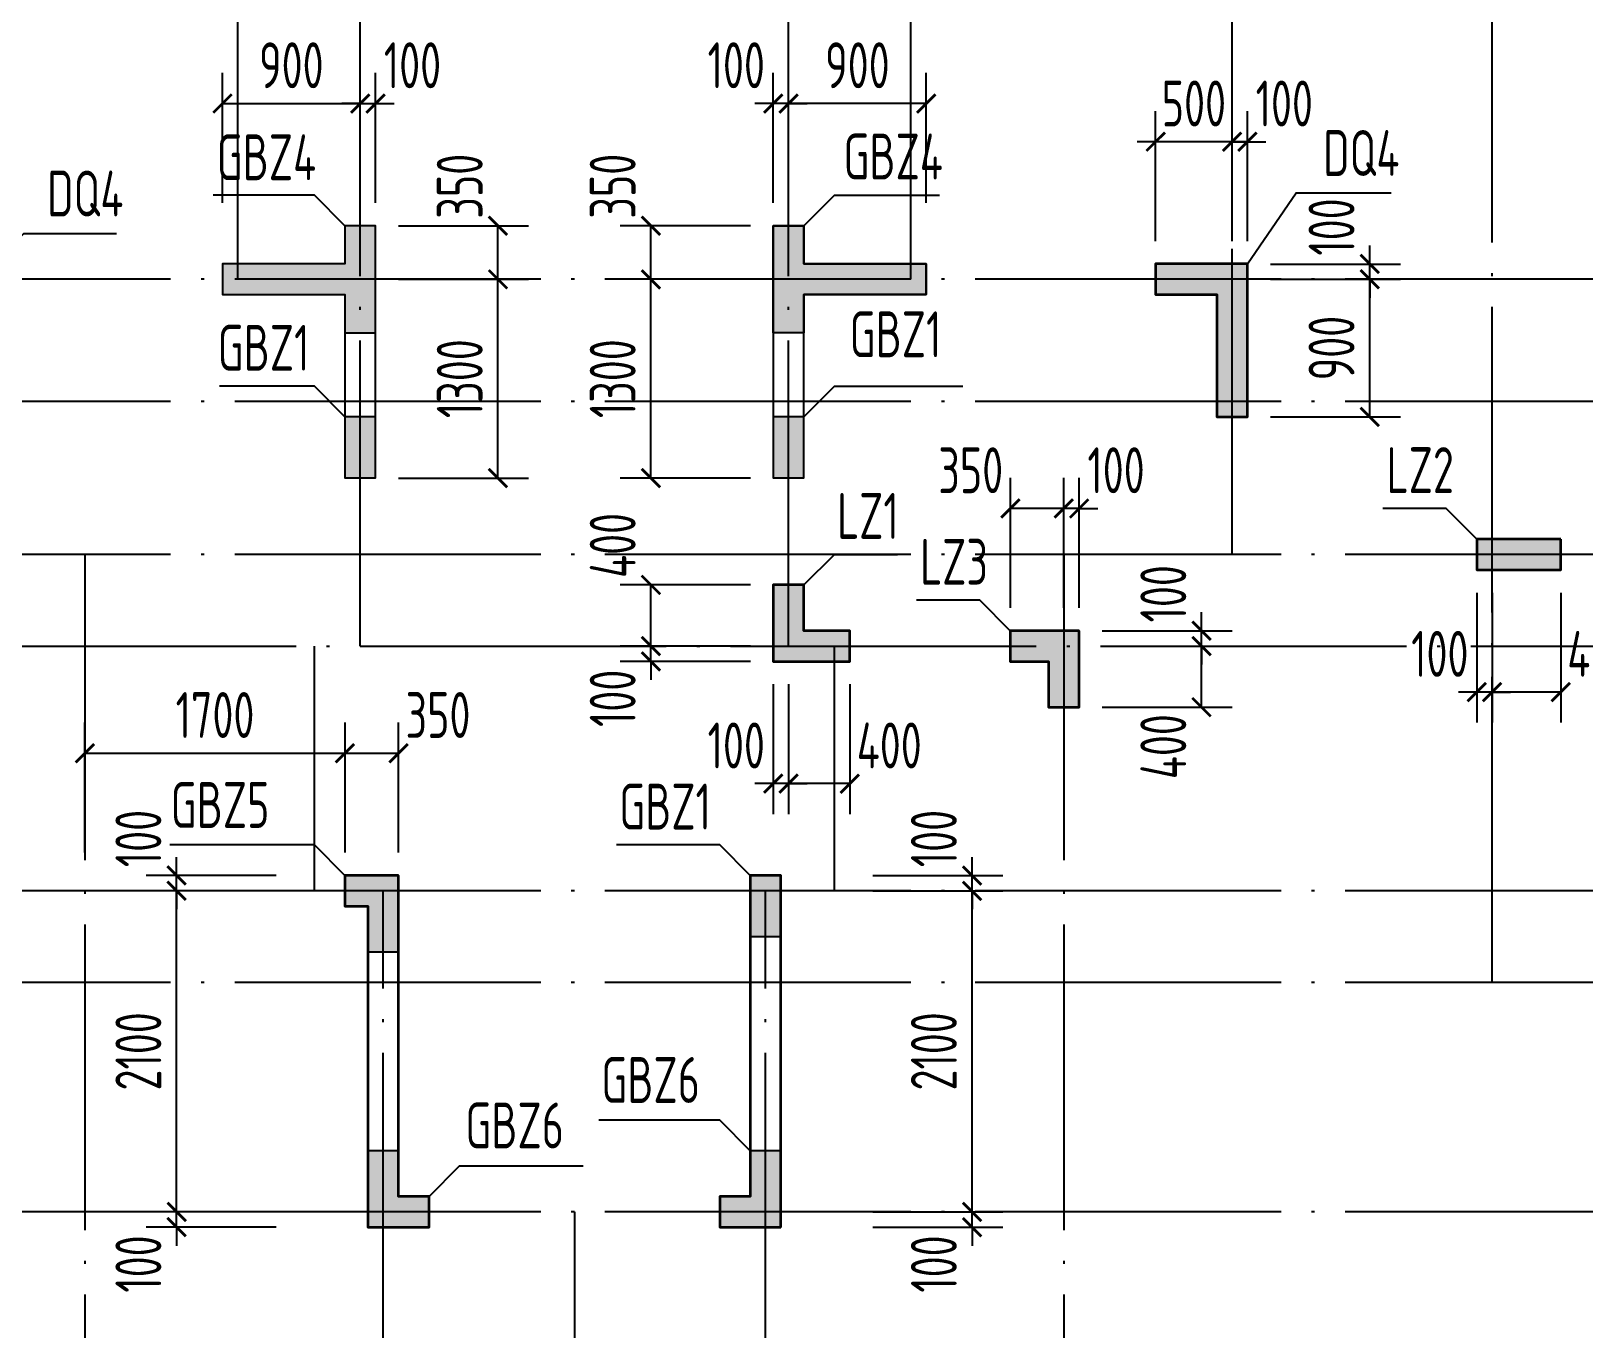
# Model space of a CAD drawing. Extents: x -1307975 to -76406, y -96289 to 379359.
# Drawn here: x -962910 to -952757, y 80502 to 88992 of the extents above; entities that cross this region are included whole.
import ezdxf
from ezdxf.enums import TextEntityAlignment as Align

# ---------------------------------------------------------------- set-up
doc = ezdxf.new("R2010")
doc.units = 0
doc.header["$LTSCALE"] = 1000
doc.linetypes.add('DOTE', pattern=[2.42, 2, -0.2, 0.02, -0.2])
doc.layers.get('0').update_dxf_attribs({"linetype": 'CONTINUOUS'})
doc.layers.get('DEFPOINTS').update_dxf_attribs({"linetype": 'CONTINUOUS'})
for name, color, linetype in [('A-DOTE', 10, 'DOTE'), ('S-Q墙实线', 6, 'CONTINUOUS'), ('S-Q墙标注', 3, 'CONTINUOUS'), ('S-X详图填充', 252, 'CONTINUOUS'), ('S-X详图实线', 4, 'CONTINUOUS'), ('S-Z柱实线', 6, 'CONTINUOUS'), ('S-Z柱编号', 6, 'CONTINUOUS')]:
    doc.layers.add(name, color=color, linetype=linetype)
doc.styles.add('TSSD_REIN', font='tssdeng.shx', dxfattribs={"width": 0.7, "height": 300, "bigfont": 'tssdchn.shx'})
doc.styles.add('结构文字', font='zstxt.shx', dxfattribs={"width": 0.7, "bigfont": 'zshz.shx'})
doc.dimstyles.new('STRUCK', dxfattribs={"dimtxt": 400, "dimasz": 121, "dimexe": 200, "dimexo": 150, "dimgap": 115, "dimtad": 1, "dimdec": 0, "dimdsep": 46, "dimtxsty": '结构文字', "dimblk": 'ARCHTICK', "dimcen": 400, "dimclrd": 3, "dimclre": 3, "dimclrt": 7, "dimadec": 0, "dimazin": 0, "dimtfac": 1, "dimtdec": 0, "dimtix": 1, "dimtmove": 2, "dimatfit": 3, "dimldrblk": '_DIMX', "dimfxl": 1, "dimtolj": 1, "dimtzin": 0, "dimarcsym": 0})

# ---------------------------------------------------------------- blocks, each defined once
blk = doc.blocks.new('20210726.16395156')
at = {"layer": 'A-DOTE'}
for p, q in [((14900, 15500), (14900, 18249.9)), ((15700, 13100.3), (15700, 18249.9)), ((18500, 13100.3), (18500, 18249.9)), ((19300, 15500), (19300, 18249.9)), ((21400, 13700), (21400, 18249.9)), ((23100, 10900), (23100, 18249.9)), ((55600, 15500), (3600, 15500)), ((55600, 14700), (3600, 14700)), ((55600, 13700), (3600, 13700)), ((13900.2, 13700), (13900, 3600)), ((20299.8, 13700), (20300, 3600)), ((3600, 13100.3), (55600, 13100.3)), ((15400, 11500), (15400, 13100)), ((18800, 11500), (18800, 13100)), ((55600, 11500), (3600, 11500)), ((15850, 3600), (15850, 11500)), ((18350, 3600.1), (18350, 11500)), ((55600, 10900), (3600, 10900)), ((55600, 9400), (3600, 9400)), ((17100, 9400), (17100, 3600))]:
    blk.add_line(p, q, dxfattribs=at)
blk = doc.blocks.new('_ArchTick')
at = {"color": 0, "linetype": 'ByBlock', "const_width": 0.15}
blk.add_lwpolyline([(-0.5, -0.5), (0.5, 0.5)], dxfattribs=at)
blk = doc.blocks.new('*D1558')
at = {"layer": 'DEFPOINTS', "color": 0, "transparency": 16777216}
for p in [(-961958, 81268), (-961158, 81268), (-961158, 81168)]:
    blk.add_point(p, dxfattribs=at)
at = {"layer": 'S-Q墙标注', "color": 3, "lineweight": -2, "transparency": 16777216}
for p, q in [((-961958, 81268), (-961958, 81389)), ((-961308, 81268), (-962158, 81268)), ((-961958, 81168), (-961958, 81268)), ((-961308, 81168), (-962158, 81168)), ((-961958, 81168), (-961958, 81047))]:
    blk.add_line(p, q, dxfattribs=at)
at = {"layer": 'S-Q墙标注', "color": 3, "lineweight": -2, "transparency": 16777216, "xscale": 121, "yscale": 121, "zscale": 121}
for p, rotation in [((-961958, 81268), 270), ((-961958, 81168), 90)]:
    blk.add_blockref('_ArchTick', p, dxfattribs=dict(at, rotation=rotation))
at = {"layer": 'S-Q墙标注', "color": 7, "transparency": 16777216, "insert": (-962208, 80927), "char_height": 300, "attachment_point": 5, "rotation": 90, "style": 'TSSD_REIN'}
blk.add_mtext('\\A1;100', dxfattribs=at)
blk = doc.blocks.new('_DIMX')
blk.add_line((-150, 0), (150, 0))
at = {"const_width": 50}
blk.add_lwpolyline([(-70, -70), (70, 70)], dxfattribs=at)
blk = doc.blocks.new('*D1559')
at = {"layer": 'DEFPOINTS', "color": 0, "transparency": 16777216}
for p in [(-961958, 83368), (-961158, 83368), (-961158, 81268)]:
    blk.add_point(p, dxfattribs=at)
at = {"layer": 'S-Q墙标注', "color": 3, "lineweight": -2, "transparency": 16777216}
for p, q in [((-961308, 83368), (-962158, 83368)), ((-961958, 81268), (-961958, 83368)), ((-961308, 81268), (-962158, 81268))]:
    blk.add_line(p, q, dxfattribs=at)
at = {"layer": 'S-Q墙标注', "color": 3, "lineweight": -2, "transparency": 16777216, "xscale": 121, "yscale": 121, "zscale": 121}
for p, rotation in [((-961958, 83368), 90), ((-961958, 81268), 270)]:
    blk.add_blockref('_ArchTick', p, dxfattribs=dict(at, rotation=rotation))
at = {"layer": 'S-Q墙标注', "color": 7, "transparency": 16777216, "insert": (-962208, 82318), "char_height": 300, "attachment_point": 5, "rotation": 90, "style": 'TSSD_REIN'}
blk.add_mtext('\\A1;2100', dxfattribs=at)
blk = doc.blocks.new('*D1560')
at = {"layer": 'DEFPOINTS', "color": 0, "transparency": 16777216}
for p in [(-961958, 83468), (-961158, 83468), (-961158, 83368)]:
    blk.add_point(p, dxfattribs=at)
at = {"layer": 'S-Q墙标注', "color": 3, "lineweight": -2, "transparency": 16777216}
for p, q in [((-961958, 83468), (-961958, 83589)), ((-961308, 83468), (-962158, 83468)), ((-961958, 83368), (-961958, 83468)), ((-961308, 83368), (-962158, 83368)), ((-961958, 83368), (-961958, 83247))]:
    blk.add_line(p, q, dxfattribs=at)
at = {"layer": 'S-Q墙标注', "color": 3, "lineweight": -2, "transparency": 16777216, "xscale": 121, "yscale": 121, "zscale": 121}
for p, rotation in [((-961958, 83468), 270), ((-961958, 83368), 90)]:
    blk.add_blockref('_ArchTick', p, dxfattribs=dict(at, rotation=rotation))
at = {"layer": 'S-Q墙标注', "color": 7, "transparency": 16777216, "insert": (-962208, 83710), "char_height": 300, "attachment_point": 5, "rotation": 90, "style": 'TSSD_REIN'}
blk.add_mtext('\\A1;100', dxfattribs=at)
blk = doc.blocks.new('*D1571')
at = {"layer": 'DEFPOINTS', "color": 0, "transparency": 16777216}
for p in [(-953357, 85468), (-952908, 85468), (-953357, 84668)]:
    blk.add_point(p, dxfattribs=at)
at = {"layer": 'S-Q墙标注', "color": 3, "lineweight": -2, "transparency": 16777216}
for p, q in [((-953357, 85318), (-953357, 84468)), ((-952908, 85318), (-952908, 84468)), ((-952908, 84668), (-953357, 84668))]:
    blk.add_line(p, q, dxfattribs=at)
at = {"layer": 'S-Q墙标注', "color": 3, "lineweight": -2, "transparency": 16777216, "xscale": 121, "yscale": 121, "zscale": 121, "rotation": 180}
blk.add_blockref('_ArchTick', (-953357, 84668), dxfattribs=at)
at = {"layer": 'S-Q墙标注', "color": 3, "lineweight": -2, "transparency": 16777216, "xscale": 121, "yscale": 121, "zscale": 121}
blk.add_blockref('_ArchTick', (-952908, 84668), dxfattribs=at)
at = {"layer": 'S-Q墙标注', "color": 7, "transparency": 16777216, "insert": (-952649, 84918), "char_height": 300, "attachment_point": 5, "style": 'TSSD_REIN'}
blk.add_mtext('\\A1;450', dxfattribs=at)
blk = doc.blocks.new('*D1572')
at = {"layer": 'DEFPOINTS', "color": 0, "transparency": 16777216}
for p in [(-953457, 85468), (-953357, 85468), (-953457, 84668)]:
    blk.add_point(p, dxfattribs=at)
at = {"layer": 'S-Q墙标注', "color": 3, "lineweight": -2, "transparency": 16777216}
for p, q in [((-953457, 85318), (-953457, 84468)), ((-953357, 85318), (-953357, 84468)), ((-953457, 84668), (-953578, 84668)), ((-953357, 84668), (-953457, 84668)), ((-953357, 84668), (-953236, 84668))]:
    blk.add_line(p, q, dxfattribs=at)
at = {"layer": 'S-Q墙标注', "color": 3, "lineweight": -2, "transparency": 16777216, "xscale": 121, "yscale": 121, "zscale": 121}
blk.add_blockref('_ArchTick', (-953457, 84668), dxfattribs=at)
at = {"layer": 'S-Q墙标注', "color": 3, "lineweight": -2, "transparency": 16777216, "xscale": 121, "yscale": 121, "zscale": 121, "rotation": 180}
blk.add_blockref('_ArchTick', (-953357, 84668), dxfattribs=at)
at = {"layer": 'S-Q墙标注', "color": 7, "transparency": 16777216, "insert": (-953699, 84918), "char_height": 300, "attachment_point": 5, "style": 'TSSD_REIN'}
blk.add_mtext('\\A1;100', dxfattribs=at)
blk = doc.blocks.new('*D1573')
at = {"layer": 'DEFPOINTS', "color": 0, "transparency": 16777216}
for p in [(-958857, 84969), (-958057, 84969), (-958057, 84869)]:
    blk.add_point(p, dxfattribs=at)
at = {"layer": 'S-Q墙标注', "color": 3, "lineweight": -2, "transparency": 16777216}
for p, q in [((-958857, 84969), (-958857, 85090)), ((-958207, 84969), (-959057, 84969)), ((-958857, 84869), (-958857, 84969)), ((-958207, 84869), (-959057, 84869)), ((-958857, 84869), (-958857, 84748))]:
    blk.add_line(p, q, dxfattribs=at)
at = {"layer": 'S-Q墙标注', "color": 3, "lineweight": -2, "transparency": 16777216, "xscale": 121, "yscale": 121, "zscale": 121}
for p, rotation in [((-958857, 84969), 270), ((-958857, 84869), 90)]:
    blk.add_blockref('_ArchTick', p, dxfattribs=dict(at, rotation=rotation))
at = {"layer": 'S-Q墙标注', "color": 7, "transparency": 16777216, "insert": (-959107, 84627), "char_height": 300, "attachment_point": 5, "rotation": 90, "style": 'TSSD_REIN'}
blk.add_mtext('\\A1;100', dxfattribs=at)
blk = doc.blocks.new('*D1574')
at = {"layer": 'DEFPOINTS', "color": 0, "transparency": 16777216}
for p in [(-958857, 85369), (-958057, 85369), (-958057, 84969)]:
    blk.add_point(p, dxfattribs=at)
at = {"layer": 'S-Q墙标注', "color": 3, "lineweight": -2, "transparency": 16777216}
for p, q in [((-958207, 85369), (-959057, 85369)), ((-958857, 84969), (-958857, 85369)), ((-958207, 84969), (-959057, 84969))]:
    blk.add_line(p, q, dxfattribs=at)
at = {"layer": 'S-Q墙标注', "color": 3, "lineweight": -2, "transparency": 16777216, "xscale": 121, "yscale": 121, "zscale": 121}
for p, rotation in [((-958857, 85369), 90), ((-958857, 84969), 270)]:
    blk.add_blockref('_ArchTick', p, dxfattribs=dict(at, rotation=rotation))
at = {"layer": 'S-Q墙标注', "color": 7, "transparency": 16777216, "insert": (-959107, 85627), "char_height": 300, "attachment_point": 5, "rotation": 90, "style": 'TSSD_REIN'}
blk.add_mtext('\\A1;400', dxfattribs=at)
blk = doc.blocks.new('*D1575')
at = {"layer": 'DEFPOINTS', "color": 0, "transparency": 16777216}
for p in [(-957957, 84869), (-957557, 84869), (-957957, 84069)]:
    blk.add_point(p, dxfattribs=at)
at = {"layer": 'S-Q墙标注', "color": 3, "lineweight": -2, "transparency": 16777216}
for p, q in [((-957957, 84719), (-957957, 83869)), ((-957557, 84719), (-957557, 83869)), ((-957557, 84069), (-957957, 84069))]:
    blk.add_line(p, q, dxfattribs=at)
at = {"layer": 'S-Q墙标注', "color": 3, "lineweight": -2, "transparency": 16777216, "xscale": 121, "yscale": 121, "zscale": 121, "rotation": 180}
blk.add_blockref('_ArchTick', (-957957, 84069), dxfattribs=at)
at = {"layer": 'S-Q墙标注', "color": 3, "lineweight": -2, "transparency": 16777216, "xscale": 121, "yscale": 121, "zscale": 121}
blk.add_blockref('_ArchTick', (-957557, 84069), dxfattribs=at)
at = {"layer": 'S-Q墙标注', "color": 7, "transparency": 16777216, "insert": (-957299, 84319), "char_height": 300, "attachment_point": 5, "style": 'TSSD_REIN'}
blk.add_mtext('\\A1;400', dxfattribs=at)
blk = doc.blocks.new('*D1576')
at = {"layer": 'DEFPOINTS', "color": 0, "transparency": 16777216}
for p in [(-958057, 84869), (-957957, 84869), (-958057, 84069)]:
    blk.add_point(p, dxfattribs=at)
at = {"layer": 'S-Q墙标注', "color": 3, "lineweight": -2, "transparency": 16777216}
for p, q in [((-958057, 84719), (-958057, 83869)), ((-957957, 84719), (-957957, 83869)), ((-958057, 84069), (-958178, 84069)), ((-957957, 84069), (-958057, 84069)), ((-957957, 84069), (-957836, 84069))]:
    blk.add_line(p, q, dxfattribs=at)
at = {"layer": 'S-Q墙标注', "color": 3, "lineweight": -2, "transparency": 16777216, "xscale": 121, "yscale": 121, "zscale": 121}
blk.add_blockref('_ArchTick', (-958057, 84069), dxfattribs=at)
at = {"layer": 'S-Q墙标注', "color": 3, "lineweight": -2, "transparency": 16777216, "xscale": 121, "yscale": 121, "zscale": 121, "rotation": 180}
blk.add_blockref('_ArchTick', (-957957, 84069), dxfattribs=at)
at = {"layer": 'S-Q墙标注', "color": 7, "transparency": 16777216, "insert": (-958299, 84319), "char_height": 300, "attachment_point": 5, "style": 'TSSD_REIN'}
blk.add_mtext('\\A1;100', dxfattribs=at)
blk = doc.blocks.new('*D1577')
at = {"layer": 'DEFPOINTS', "color": 0, "transparency": 16777216}
for p in [(-954957, 87368), (-954157, 87368), (-954957, 86468)]:
    blk.add_point(p, dxfattribs=at)
at = {"layer": 'S-Q墙标注', "color": 3, "lineweight": -2, "transparency": 16777216}
for p, q in [((-954807, 87368), (-953957, 87368)), ((-954157, 86468), (-954157, 87368)), ((-954807, 86468), (-953957, 86468))]:
    blk.add_line(p, q, dxfattribs=at)
at = {"layer": 'S-Q墙标注', "color": 3, "lineweight": -2, "transparency": 16777216, "xscale": 121, "yscale": 121, "zscale": 121}
for p, rotation in [((-954157, 87368), 90), ((-954157, 86468), 270)]:
    blk.add_blockref('_ArchTick', p, dxfattribs=dict(at, rotation=rotation))
at = {"layer": 'S-Q墙标注', "color": 7, "transparency": 16777216, "insert": (-954407, 86918), "char_height": 300, "attachment_point": 5, "rotation": 90, "style": 'TSSD_REIN'}
blk.add_mtext('\\A1;900', dxfattribs=at)
blk = doc.blocks.new('*D1578')
at = {"layer": 'DEFPOINTS', "color": 0, "transparency": 16777216}
for p in [(-954957, 87468), (-954157, 87468), (-954957, 87368)]:
    blk.add_point(p, dxfattribs=at)
at = {"layer": 'S-Q墙标注', "color": 3, "lineweight": -2, "transparency": 16777216}
for p, q in [((-954157, 87468), (-954157, 87589)), ((-954807, 87468), (-953957, 87468)), ((-954157, 87368), (-954157, 87468)), ((-954807, 87368), (-953957, 87368)), ((-954157, 87368), (-954157, 87247))]:
    blk.add_line(p, q, dxfattribs=at)
at = {"layer": 'S-Q墙标注', "color": 3, "lineweight": -2, "transparency": 16777216, "xscale": 121, "yscale": 121, "zscale": 121}
for p, rotation in [((-954157, 87468), 270), ((-954157, 87368), 90)]:
    blk.add_blockref('_ArchTick', p, dxfattribs=dict(at, rotation=rotation))
at = {"layer": 'S-Q墙标注', "color": 7, "transparency": 16777216, "insert": (-954407, 87710), "char_height": 300, "attachment_point": 5, "rotation": 90, "style": 'TSSD_REIN'}
blk.add_mtext('\\A1;100', dxfattribs=at)
blk = doc.blocks.new('*D1579')
at = {"layer": 'DEFPOINTS', "color": 0, "transparency": 16777216}
for p in [(-955057, 88268), (-955057, 87468), (-954957, 87468)]:
    blk.add_point(p, dxfattribs=at)
at = {"layer": 'S-Q墙标注', "color": 3, "lineweight": -2, "transparency": 16777216}
for p, q in [((-955057, 87618), (-955057, 88468)), ((-954957, 87618), (-954957, 88468)), ((-955057, 88268), (-955178, 88268)), ((-954957, 88268), (-955057, 88268)), ((-954957, 88268), (-954836, 88268))]:
    blk.add_line(p, q, dxfattribs=at)
at = {"layer": 'S-Q墙标注', "color": 3, "lineweight": -2, "transparency": 16777216, "xscale": 121, "yscale": 121, "zscale": 121}
blk.add_blockref('_ArchTick', (-955057, 88268), dxfattribs=at)
at = {"layer": 'S-Q墙标注', "color": 3, "lineweight": -2, "transparency": 16777216, "xscale": 121, "yscale": 121, "zscale": 121, "rotation": 180}
blk.add_blockref('_ArchTick', (-954957, 88268), dxfattribs=at)
at = {"layer": 'S-Q墙标注', "color": 7, "transparency": 16777216, "insert": (-954716, 88518), "char_height": 300, "attachment_point": 5, "style": 'TSSD_REIN'}
blk.add_mtext('\\A1;100', dxfattribs=at)
blk = doc.blocks.new('*D1580')
at = {"layer": 'DEFPOINTS', "color": 0, "transparency": 16777216}
for p in [(-955557, 88268), (-955557, 87468), (-955057, 87468)]:
    blk.add_point(p, dxfattribs=at)
at = {"layer": 'S-Q墙标注', "color": 3, "lineweight": -2, "transparency": 16777216}
for p, q in [((-955557, 87618), (-955557, 88468)), ((-955057, 87618), (-955057, 88468)), ((-955557, 88268), (-955678, 88268)), ((-955057, 88268), (-955557, 88268)), ((-955057, 88268), (-954936, 88268))]:
    blk.add_line(p, q, dxfattribs=at)
at = {"layer": 'S-Q墙标注', "color": 3, "lineweight": -2, "transparency": 16777216, "xscale": 121, "yscale": 121, "zscale": 121}
blk.add_blockref('_ArchTick', (-955557, 88268), dxfattribs=at)
at = {"layer": 'S-Q墙标注', "color": 3, "lineweight": -2, "transparency": 16777216, "xscale": 121, "yscale": 121, "zscale": 121, "rotation": 180}
blk.add_blockref('_ArchTick', (-955057, 88268), dxfattribs=at)
at = {"layer": 'S-Q墙标注', "color": 7, "transparency": 16777216, "insert": (-955307, 88518), "char_height": 300, "attachment_point": 5, "style": 'TSSD_REIN'}
blk.add_mtext('\\A1;500', dxfattribs=at)
blk = doc.blocks.new('*D1581')
at = {"layer": 'DEFPOINTS', "color": 0, "transparency": 16777216}
for p in [(-957557, 81268), (-956757, 81268), (-957557, 81168)]:
    blk.add_point(p, dxfattribs=at)
at = {"layer": 'S-Q墙标注', "color": 3, "lineweight": -2, "transparency": 16777216}
for p, q in [((-956757, 81268), (-956757, 81389)), ((-957407, 81268), (-956557, 81268)), ((-956757, 81168), (-956757, 81268)), ((-957407, 81168), (-956557, 81168)), ((-956757, 81168), (-956757, 81047))]:
    blk.add_line(p, q, dxfattribs=at)
at = {"layer": 'S-Q墙标注', "color": 3, "lineweight": -2, "transparency": 16777216, "xscale": 121, "yscale": 121, "zscale": 121}
for p, rotation in [((-956757, 81268), 270), ((-956757, 81168), 90)]:
    blk.add_blockref('_ArchTick', p, dxfattribs=dict(at, rotation=rotation))
at = {"layer": 'S-Q墙标注', "color": 7, "transparency": 16777216, "insert": (-957007, 80927), "char_height": 300, "attachment_point": 5, "rotation": 90, "style": 'TSSD_REIN'}
blk.add_mtext('\\A1;100', dxfattribs=at)
blk = doc.blocks.new('*D1582')
at = {"layer": 'DEFPOINTS', "color": 0, "transparency": 16777216}
for p in [(-957557, 83368), (-956757, 83368), (-957557, 81268)]:
    blk.add_point(p, dxfattribs=at)
at = {"layer": 'S-Q墙标注', "color": 3, "lineweight": -2, "transparency": 16777216}
for p, q in [((-957407, 83368), (-956557, 83368)), ((-956757, 81268), (-956757, 83368)), ((-957407, 81268), (-956557, 81268))]:
    blk.add_line(p, q, dxfattribs=at)
at = {"layer": 'S-Q墙标注', "color": 3, "lineweight": -2, "transparency": 16777216, "xscale": 121, "yscale": 121, "zscale": 121}
for p, rotation in [((-956757, 83368), 90), ((-956757, 81268), 270)]:
    blk.add_blockref('_ArchTick', p, dxfattribs=dict(at, rotation=rotation))
at = {"layer": 'S-Q墙标注', "color": 7, "transparency": 16777216, "insert": (-957007, 82318), "char_height": 300, "attachment_point": 5, "rotation": 90, "style": 'TSSD_REIN'}
blk.add_mtext('\\A1;2100', dxfattribs=at)
blk = doc.blocks.new('*D1583')
at = {"layer": 'DEFPOINTS', "color": 0, "transparency": 16777216}
for p in [(-957557, 83468), (-956757, 83468), (-957557, 83368)]:
    blk.add_point(p, dxfattribs=at)
at = {"layer": 'S-Q墙标注', "color": 3, "lineweight": -2, "transparency": 16777216}
for p, q in [((-956757, 83468), (-956757, 83589)), ((-957407, 83468), (-956557, 83468)), ((-956757, 83368), (-956757, 83468)), ((-957407, 83368), (-956557, 83368)), ((-956757, 83368), (-956757, 83247))]:
    blk.add_line(p, q, dxfattribs=at)
at = {"layer": 'S-Q墙标注', "color": 3, "lineweight": -2, "transparency": 16777216, "xscale": 121, "yscale": 121, "zscale": 121}
for p, rotation in [((-956757, 83468), 270), ((-956757, 83368), 90)]:
    blk.add_blockref('_ArchTick', p, dxfattribs=dict(at, rotation=rotation))
at = {"layer": 'S-Q墙标注', "color": 7, "transparency": 16777216, "insert": (-957007, 83710), "char_height": 300, "attachment_point": 5, "rotation": 90, "style": 'TSSD_REIN'}
blk.add_mtext('\\A1;100', dxfattribs=at)
blk = doc.blocks.new('*D1632')
at = {"layer": 'DEFPOINTS', "color": 0, "transparency": 16777216}
for p in [(-956507, 85869), (-956507, 85069), (-956158, 85069)]:
    blk.add_point(p, dxfattribs=at)
at = {"layer": 'S-Q墙标注', "color": 3, "lineweight": -2, "transparency": 16777216}
for p, q in [((-956507, 85219), (-956507, 86069)), ((-956158, 85219), (-956158, 86069)), ((-956158, 85869), (-956507, 85869))]:
    blk.add_line(p, q, dxfattribs=at)
at = {"layer": 'S-Q墙标注', "color": 3, "lineweight": -2, "transparency": 16777216, "xscale": 121, "yscale": 121, "zscale": 121, "rotation": 180}
blk.add_blockref('_ArchTick', (-956507, 85869), dxfattribs=at)
at = {"layer": 'S-Q墙标注', "color": 3, "lineweight": -2, "transparency": 16777216, "xscale": 121, "yscale": 121, "zscale": 121}
blk.add_blockref('_ArchTick', (-956158, 85869), dxfattribs=at)
at = {"layer": 'S-Q墙标注', "color": 7, "transparency": 16777216, "insert": (-956766, 86119), "char_height": 300, "attachment_point": 5, "style": 'TSSD_REIN'}
blk.add_mtext('\\A1;350', dxfattribs=at)
blk = doc.blocks.new('*D1633')
at = {"layer": 'DEFPOINTS', "color": 0, "transparency": 16777216}
for p in [(-956158, 85869), (-956158, 85069), (-956057, 85069)]:
    blk.add_point(p, dxfattribs=at)
at = {"layer": 'S-Q墙标注', "color": 3, "lineweight": -2, "transparency": 16777216}
for p, q in [((-956158, 85219), (-956158, 86069)), ((-956057, 85219), (-956057, 86069)), ((-956158, 85869), (-956279, 85869)), ((-956057, 85869), (-956158, 85869)), ((-956057, 85869), (-955936, 85869))]:
    blk.add_line(p, q, dxfattribs=at)
at = {"layer": 'S-Q墙标注', "color": 3, "lineweight": -2, "transparency": 16777216, "xscale": 121, "yscale": 121, "zscale": 121}
blk.add_blockref('_ArchTick', (-956158, 85869), dxfattribs=at)
at = {"layer": 'S-Q墙标注', "color": 3, "lineweight": -2, "transparency": 16777216, "xscale": 121, "yscale": 121, "zscale": 121, "rotation": 180}
blk.add_blockref('_ArchTick', (-956057, 85869), dxfattribs=at)
at = {"layer": 'S-Q墙标注', "color": 7, "transparency": 16777216, "insert": (-955816, 86119), "char_height": 300, "attachment_point": 5, "style": 'TSSD_REIN'}
blk.add_mtext('\\A1;100', dxfattribs=at)
blk = doc.blocks.new('*D1634')
at = {"layer": 'DEFPOINTS', "color": 0, "transparency": 16777216}
for p in [(-956057, 85069), (-955257, 85069), (-956057, 84969)]:
    blk.add_point(p, dxfattribs=at)
at = {"layer": 'S-Q墙标注', "color": 3, "lineweight": -2, "transparency": 16777216}
for p, q in [((-955257, 85069), (-955257, 85190)), ((-955907, 85069), (-955057, 85069)), ((-955257, 84969), (-955257, 85069)), ((-955907, 84969), (-955057, 84969)), ((-955257, 84969), (-955257, 84848))]:
    blk.add_line(p, q, dxfattribs=at)
at = {"layer": 'S-Q墙标注', "color": 3, "lineweight": -2, "transparency": 16777216, "xscale": 121, "yscale": 121, "zscale": 121}
for p, rotation in [((-955257, 85069), 270), ((-955257, 84969), 90)]:
    blk.add_blockref('_ArchTick', p, dxfattribs=dict(at, rotation=rotation))
at = {"layer": 'S-Q墙标注', "color": 7, "transparency": 16777216, "insert": (-955507, 85311), "char_height": 300, "attachment_point": 5, "rotation": 90, "style": 'TSSD_REIN'}
blk.add_mtext('\\A1;100', dxfattribs=at)
blk = doc.blocks.new('*D1635')
at = {"layer": 'DEFPOINTS', "color": 0, "transparency": 16777216}
for p in [(-956057, 84969), (-955257, 84969), (-956057, 84569)]:
    blk.add_point(p, dxfattribs=at)
at = {"layer": 'S-Q墙标注', "color": 3, "lineweight": -2, "transparency": 16777216}
for p, q in [((-955907, 84969), (-955057, 84969)), ((-955257, 84569), (-955257, 84969)), ((-955907, 84569), (-955057, 84569))]:
    blk.add_line(p, q, dxfattribs=at)
at = {"layer": 'S-Q墙标注', "color": 3, "lineweight": -2, "transparency": 16777216, "xscale": 121, "yscale": 121, "zscale": 121}
for p, rotation in [((-955257, 84969), 90), ((-955257, 84569), 270)]:
    blk.add_blockref('_ArchTick', p, dxfattribs=dict(at, rotation=rotation))
at = {"layer": 'S-Q墙标注', "color": 7, "transparency": 16777216, "insert": (-955507, 84311), "char_height": 300, "attachment_point": 5, "rotation": 90, "style": 'TSSD_REIN'}
blk.add_mtext('\\A1;400', dxfattribs=at)
blk = doc.blocks.new('*D1668')
at = {"layer": 'DEFPOINTS', "color": 0, "transparency": 16777216}
for p in [(-960507, 84268), (-960857, 83468), (-960507, 83468)]:
    blk.add_point(p, dxfattribs=at)
at = {"layer": 'S-Q墙标注', "color": 3, "lineweight": -2, "transparency": 16777216}
for p, q in [((-960857, 83618), (-960857, 84468)), ((-960507, 83618), (-960507, 84468)), ((-960857, 84268), (-960507, 84268))]:
    blk.add_line(p, q, dxfattribs=at)
at = {"layer": 'S-Q墙标注', "color": 3, "lineweight": -2, "transparency": 16777216, "xscale": 121, "yscale": 121, "zscale": 121, "rotation": 180}
blk.add_blockref('_ArchTick', (-960857, 84268), dxfattribs=at)
at = {"layer": 'S-Q墙标注', "color": 3, "lineweight": -2, "transparency": 16777216, "xscale": 121, "yscale": 121, "zscale": 121}
blk.add_blockref('_ArchTick', (-960507, 84268), dxfattribs=at)
at = {"layer": 'S-Q墙标注', "color": 7, "transparency": 16777216, "insert": (-960249, 84518), "char_height": 300, "attachment_point": 5, "style": 'TSSD_REIN'}
blk.add_mtext('\\A1;350', dxfattribs=at)
blk = doc.blocks.new('*D1669')
at = {"layer": 'DEFPOINTS', "color": 0, "transparency": 16777216}
for p in [(-960857, 84268), (-962557, 83468), (-960857, 83468)]:
    blk.add_point(p, dxfattribs=at)
at = {"layer": 'S-Q墙标注', "color": 3, "lineweight": -2, "transparency": 16777216}
for p, q in [((-962557, 83618), (-962557, 84468)), ((-960857, 83618), (-960857, 84468)), ((-962557, 84268), (-960857, 84268))]:
    blk.add_line(p, q, dxfattribs=at)
at = {"layer": 'S-Q墙标注', "color": 3, "lineweight": -2, "transparency": 16777216, "xscale": 121, "yscale": 121, "zscale": 121, "rotation": 180}
blk.add_blockref('_ArchTick', (-962557, 84268), dxfattribs=at)
at = {"layer": 'S-Q墙标注', "color": 3, "lineweight": -2, "transparency": 16777216, "xscale": 121, "yscale": 121, "zscale": 121}
blk.add_blockref('_ArchTick', (-960857, 84268), dxfattribs=at)
at = {"layer": 'S-Q墙标注', "color": 7, "transparency": 16777216, "insert": (-961707, 84518), "char_height": 300, "attachment_point": 5, "style": 'TSSD_REIN'}
blk.add_mtext('\\A1;1700', dxfattribs=at)
blk = doc.blocks.new('*D1796')
at = {"layer": 'DEFPOINTS', "color": 0, "transparency": 16777216}
for p in [(-960657, 87368), (-959857, 87368), (-960657, 86068)]:
    blk.add_point(p, dxfattribs=at)
at = {"layer": 'S-Q墙标注', "color": 3, "lineweight": -2, "transparency": 16777216}
for p, q in [((-960507, 87368), (-959657, 87368)), ((-959857, 86068), (-959857, 87368)), ((-960507, 86068), (-959657, 86068))]:
    blk.add_line(p, q, dxfattribs=at)
at = {"layer": 'S-Q墙标注', "color": 3, "lineweight": -2, "transparency": 16777216, "xscale": 121, "yscale": 121, "zscale": 121}
for p, rotation in [((-959857, 87368), 90), ((-959857, 86068), 270)]:
    blk.add_blockref('_ArchTick', p, dxfattribs=dict(at, rotation=rotation))
at = {"layer": 'S-Q墙标注', "color": 7, "transparency": 16777216, "insert": (-960107, 86718), "char_height": 300, "attachment_point": 5, "rotation": 90, "style": 'TSSD_REIN'}
blk.add_mtext('\\A1;1300', dxfattribs=at)
blk = doc.blocks.new('*D1797')
at = {"layer": 'DEFPOINTS', "color": 0, "transparency": 16777216}
for p in [(-960657, 87718), (-959857, 87718), (-960657, 87368)]:
    blk.add_point(p, dxfattribs=at)
at = {"layer": 'S-Q墙标注', "color": 3, "lineweight": -2, "transparency": 16777216}
for p, q in [((-960507, 87718), (-959657, 87718)), ((-959857, 87368), (-959857, 87718)), ((-960507, 87368), (-959657, 87368))]:
    blk.add_line(p, q, dxfattribs=at)
at = {"layer": 'S-Q墙标注', "color": 3, "lineweight": -2, "transparency": 16777216, "xscale": 121, "yscale": 121, "zscale": 121}
for p, rotation in [((-959857, 87718), 90), ((-959857, 87368), 270)]:
    blk.add_blockref('_ArchTick', p, dxfattribs=dict(at, rotation=rotation))
at = {"layer": 'S-Q墙标注', "color": 7, "transparency": 16777216, "insert": (-960107, 87977), "char_height": 300, "attachment_point": 5, "rotation": 90, "style": 'TSSD_REIN'}
blk.add_mtext('\\A1;350', dxfattribs=at)
blk = doc.blocks.new('*D1798')
at = {"layer": 'DEFPOINTS', "color": 0, "transparency": 16777216}
for p in [(-960757, 88518), (-961658, 87718), (-960757, 87718)]:
    blk.add_point(p, dxfattribs=at)
at = {"layer": 'S-Q墙标注', "color": 3, "lineweight": -2, "transparency": 16777216}
for p, q in [((-961658, 87868), (-961658, 88718)), ((-960757, 87868), (-960757, 88718)), ((-961658, 88518), (-960757, 88518))]:
    blk.add_line(p, q, dxfattribs=at)
at = {"layer": 'S-Q墙标注', "color": 3, "lineweight": -2, "transparency": 16777216, "xscale": 121, "yscale": 121, "zscale": 121, "rotation": 180}
blk.add_blockref('_ArchTick', (-961658, 88518), dxfattribs=at)
at = {"layer": 'S-Q墙标注', "color": 3, "lineweight": -2, "transparency": 16777216, "xscale": 121, "yscale": 121, "zscale": 121}
blk.add_blockref('_ArchTick', (-960757, 88518), dxfattribs=at)
at = {"layer": 'S-Q墙标注', "color": 7, "transparency": 16777216, "insert": (-961208, 88768), "char_height": 300, "attachment_point": 5, "style": 'TSSD_REIN'}
blk.add_mtext('\\A1;900', dxfattribs=at)
blk = doc.blocks.new('*D1799')
at = {"layer": 'DEFPOINTS', "color": 0, "transparency": 16777216}
for p in [(-960657, 88518), (-960757, 87718), (-960657, 87718)]:
    blk.add_point(p, dxfattribs=at)
at = {"layer": 'S-Q墙标注', "color": 3, "lineweight": -2, "transparency": 16777216}
for p, q in [((-960757, 87868), (-960757, 88718)), ((-960657, 87868), (-960657, 88718)), ((-960757, 88518), (-960878, 88518)), ((-960757, 88518), (-960657, 88518)), ((-960657, 88518), (-960536, 88518))]:
    blk.add_line(p, q, dxfattribs=at)
at = {"layer": 'S-Q墙标注', "color": 3, "lineweight": -2, "transparency": 16777216, "xscale": 121, "yscale": 121, "zscale": 121}
blk.add_blockref('_ArchTick', (-960757, 88518), dxfattribs=at)
at = {"layer": 'S-Q墙标注', "color": 3, "lineweight": -2, "transparency": 16777216, "xscale": 121, "yscale": 121, "zscale": 121, "rotation": 180}
blk.add_blockref('_ArchTick', (-960657, 88518), dxfattribs=at)
at = {"layer": 'S-Q墙标注', "color": 7, "transparency": 16777216, "insert": (-960416, 88768), "char_height": 300, "attachment_point": 5, "style": 'TSSD_REIN'}
blk.add_mtext('\\A1;100', dxfattribs=at)
blk = doc.blocks.new('*D1800')
at = {"layer": 'DEFPOINTS', "color": 0, "transparency": 16777216}
for p in [(-958857, 87368), (-958057, 87368), (-958057, 86068)]:
    blk.add_point(p, dxfattribs=at)
at = {"layer": 'S-Q墙标注', "color": 3, "lineweight": -2, "transparency": 16777216}
for p, q in [((-958207, 87368), (-959057, 87368)), ((-958857, 86068), (-958857, 87368)), ((-958207, 86068), (-959057, 86068))]:
    blk.add_line(p, q, dxfattribs=at)
at = {"layer": 'S-Q墙标注', "color": 3, "lineweight": -2, "transparency": 16777216, "xscale": 121, "yscale": 121, "zscale": 121}
for p, rotation in [((-958857, 87368), 90), ((-958857, 86068), 270)]:
    blk.add_blockref('_ArchTick', p, dxfattribs=dict(at, rotation=rotation))
at = {"layer": 'S-Q墙标注', "color": 7, "transparency": 16777216, "insert": (-959107, 86718), "char_height": 300, "attachment_point": 5, "rotation": 90, "style": 'TSSD_REIN'}
blk.add_mtext('\\A1;1300', dxfattribs=at)
blk = doc.blocks.new('*D1801')
at = {"layer": 'DEFPOINTS', "color": 0, "transparency": 16777216}
for p in [(-958857, 87718), (-958057, 87718), (-958057, 87368)]:
    blk.add_point(p, dxfattribs=at)
at = {"layer": 'S-Q墙标注', "color": 3, "lineweight": -2, "transparency": 16777216}
for p, q in [((-958207, 87718), (-959057, 87718)), ((-958857, 87368), (-958857, 87718)), ((-958207, 87368), (-959057, 87368))]:
    blk.add_line(p, q, dxfattribs=at)
at = {"layer": 'S-Q墙标注', "color": 3, "lineweight": -2, "transparency": 16777216, "xscale": 121, "yscale": 121, "zscale": 121}
for p, rotation in [((-958857, 87718), 90), ((-958857, 87368), 270)]:
    blk.add_blockref('_ArchTick', p, dxfattribs=dict(at, rotation=rotation))
at = {"layer": 'S-Q墙标注', "color": 7, "transparency": 16777216, "insert": (-959107, 87977), "char_height": 300, "attachment_point": 5, "rotation": 90, "style": 'TSSD_REIN'}
blk.add_mtext('\\A1;350', dxfattribs=at)
blk = doc.blocks.new('*D1802')
at = {"layer": 'DEFPOINTS', "color": 0, "transparency": 16777216}
for p in [(-957957, 88518), (-957957, 87718), (-957057, 87718)]:
    blk.add_point(p, dxfattribs=at)
at = {"layer": 'S-Q墙标注', "color": 3, "lineweight": -2, "transparency": 16777216}
for p, q in [((-957957, 87868), (-957957, 88718)), ((-957057, 87868), (-957057, 88718)), ((-957057, 88518), (-957957, 88518))]:
    blk.add_line(p, q, dxfattribs=at)
at = {"layer": 'S-Q墙标注', "color": 3, "lineweight": -2, "transparency": 16777216, "xscale": 121, "yscale": 121, "zscale": 121, "rotation": 180}
blk.add_blockref('_ArchTick', (-957957, 88518), dxfattribs=at)
at = {"layer": 'S-Q墙标注', "color": 3, "lineweight": -2, "transparency": 16777216, "xscale": 121, "yscale": 121, "zscale": 121}
blk.add_blockref('_ArchTick', (-957057, 88518), dxfattribs=at)
at = {"layer": 'S-Q墙标注', "color": 7, "transparency": 16777216, "insert": (-957507, 88768), "char_height": 300, "attachment_point": 5, "style": 'TSSD_REIN'}
blk.add_mtext('\\A1;900', dxfattribs=at)
blk = doc.blocks.new('*D1803')
at = {"layer": 'DEFPOINTS', "color": 0, "transparency": 16777216}
for p in [(-958057, 88518), (-958057, 87718), (-957957, 87718)]:
    blk.add_point(p, dxfattribs=at)
at = {"layer": 'S-Q墙标注', "color": 3, "lineweight": -2, "transparency": 16777216}
for p, q in [((-958057, 87868), (-958057, 88718)), ((-957957, 87868), (-957957, 88718)), ((-958057, 88518), (-958178, 88518)), ((-957957, 88518), (-958057, 88518)), ((-957957, 88518), (-957836, 88518))]:
    blk.add_line(p, q, dxfattribs=at)
at = {"layer": 'S-Q墙标注', "color": 3, "lineweight": -2, "transparency": 16777216, "xscale": 121, "yscale": 121, "zscale": 121}
blk.add_blockref('_ArchTick', (-958057, 88518), dxfattribs=at)
at = {"layer": 'S-Q墙标注', "color": 3, "lineweight": -2, "transparency": 16777216, "xscale": 121, "yscale": 121, "zscale": 121, "rotation": 180}
blk.add_blockref('_ArchTick', (-957957, 88518), dxfattribs=at)
at = {"layer": 'S-Q墙标注', "color": 7, "transparency": 16777216, "insert": (-958299, 88768), "char_height": 300, "attachment_point": 5, "style": 'TSSD_REIN'}
blk.add_mtext('\\A1;100', dxfattribs=at)

msp = doc.modelspace()

# ---------------------------------------------------------------- hatches: boundary and pattern name
at = {"layer": 'S-X详图填充'}
h = msp.add_hatch(color=256, dxfattribs=at)
h.dxf.hatch_style = 1
h.paths.add_polyline_path([(-960857.46, 87017.98), (-960657.46, 87017.98), (-960657.46, 87718.44), (-960857.46, 87718.44), (-960857.46, 87468.44), (-961657.59, 87468.44), (-961657.59, 87268.44), (-960857.46, 87268.44)])
h = msp.add_hatch(color=256, dxfattribs=at)
h.dxf.hatch_style = 1
h.paths.add_polyline_path([(-957857.46, 87017.98), (-958057.46, 87017.98), (-958057.46, 87718.44), (-957857.46, 87718.44), (-957857.46, 87468.44), (-957057.34, 87468.44), (-957057.34, 87268.44), (-957857.46, 87268.44)])
h = msp.add_hatch(color=256, dxfattribs=at)
h.dxf.hatch_style = 1
h.paths.add_polyline_path([(-954957.46, 87468.44), (-955557.38, 87468.44), (-955557.38, 87268.44), (-955157.46, 87268.44), (-955157.46, 86468.44), (-954957.46, 86468.44)])
h = msp.add_hatch(color=256, dxfattribs=at)
h.dxf.hatch_style = 1
h.paths.add_polyline_path([(-960657.46, 86468.44), (-960857.46, 86468.44), (-960857.46, 86068.44), (-960657.46, 86068.44)])
h = msp.add_hatch(color=256, dxfattribs=at)
h.dxf.hatch_style = 1
h.paths.add_polyline_path([(-957857.46, 86468.44), (-958057.46, 86468.44), (-958057.46, 86068.44), (-957857.46, 86068.44)])
for points in [[(-952907.46, 85668.44), (-953457.46, 85668.44), (-953457.46, 85468.44), (-952907.46, 85468.44)], [(-957557.46, 85068.71), (-957857.46, 85068.71), (-957857.46, 85368.71), (-958057.46, 85368.71), (-958057.46, 84868.71), (-957557.46, 84868.71)]]:
    msp.add_hatch(color=256, dxfattribs=at).paths.add_polyline_path(points, flags=0)
msp.add_hatch(color=256, dxfattribs=at).paths.add_polyline_path([(-956507.62, 84868.84), (-956257.62, 84868.84), (-956257.62, 84568.84), (-956057.62, 84568.84), (-956057.62, 85068.84), (-956507.62, 85068.84)])
h = msp.add_hatch(color=256, dxfattribs=at)
h.dxf.hatch_style = 1
h.paths.add_polyline_path([(-960707.46, 82968.44), (-960507.46, 82968.44), (-960507.46, 83468.44), (-960857.46, 83468.44), (-960857.46, 83268.44), (-960707.46, 83268.44)])
h = msp.add_hatch(color=256, dxfattribs=at)
h.dxf.hatch_style = 1
h.paths.add_polyline_path([(-958007.46, 83468.44), (-958207.46, 83468.44), (-958207.46, 83068.44), (-958007.46, 83068.44)])
h = msp.add_hatch(color=256, dxfattribs=at)
h.dxf.hatch_style = 1
h.paths.add_polyline_path([(-960507.46, 81668.44), (-960707.46, 81668.44), (-960707.46, 81168.44), (-960307.46, 81168.44), (-960307.46, 81368.44), (-960507.46, 81368.44)])
h = msp.add_hatch(color=256, dxfattribs=at)
h.dxf.hatch_style = 1
h.paths.add_polyline_path([(-958007.46, 81668.44), (-958207.46, 81668.44), (-958207.46, 81368.44), (-958407.46, 81368.44), (-958407.46, 81168.44), (-958007.46, 81168.44)])

# ---------------------------------------------------------------- linework, layer by layer
at = {"layer": 'S-Q墙实线'}
msp.add_lwpolyline([(-960657.46, 87368.44), (-960657.46, 87718.44), (-960857.46, 87718.44), (-960857.46, 87468.44), (-961657.59, 87468.44), (-961657.59, 87268.44), (-960857.46, 87268.44), (-960857.46, 86068.44), (-960657.46, 86068.44), (-960657.46, 87368.44)], dxfattribs=at)
msp.add_lwpolyline([(-958057.46, 87368.44), (-958057.46, 86068.44), (-957857.46, 86068.44), (-957857.46, 87268.44), (-957057.85, 87268.44), (-957057.85, 87468.44), (-957857.46, 87468.44), (-957857.46, 87718.44), (-958057.46, 87718.44)], close=True, dxfattribs=at)
at = {"layer": 'S-Q墙实线', "lineweight": 35}
for points in [[(-954957.46, 87468.44), (-955557.38, 87468.44), (-955557.38, 87268.44), (-955157.46, 87268.44), (-955157.46, 86468.44), (-954957.46, 86468.44)], [(-960507.46, 83468.44), (-960857.46, 83468.44), (-960857.46, 83268.44), (-960707.46, 83268.44), (-960707.46, 82768.44), (-960707.46, 82318.44), (-960707.46, 81168.44), (-960307.46, 81168.44), (-960307.46, 81368.44), (-960507.46, 81368.44), (-960507.46, 82318.44), (-960507.46, 82768.44)], [(-958007.46, 81168.44), (-958007.46, 82318.44), (-958007.46, 82768.44), (-958007.46, 83468.44), (-958207.46, 83468.44), (-958207.46, 82768.44), (-958207.46, 82318.44), (-958207.46, 81368.44), (-958407.46, 81368.44), (-958407.46, 81168.44)]]:
    msp.add_lwpolyline(points, close=True, dxfattribs=at)
at = {"layer": 'S-X详图实线'}
for points in [[(-960857.46, 87017.98), (-960657.46, 87017.98), (-960657.46, 87718.44), (-960857.46, 87718.44), (-960857.46, 87468.44), (-961657.59, 87468.44), (-961657.59, 87268.44), (-960857.46, 87268.44), (-960857.46, 87268.44)], [(-957857.46, 87017.98), (-958057.46, 87017.98), (-958057.46, 87718.44), (-957857.46, 87718.44), (-957857.46, 87468.44), (-957057.34, 87468.44), (-957057.34, 87268.44), (-957857.46, 87268.44), (-957857.46, 87268.44)], [(-954957.46, 87468.44), (-955557.38, 87468.44), (-955557.38, 87268.44), (-955157.46, 87268.44), (-955157.46, 86468.44), (-954957.46, 86468.44), (-954957.46, 87468.44)], [(-960657.46, 86468.44), (-960857.46, 86468.44), (-960857.46, 86068.44), (-960657.46, 86068.44), (-960657.46, 86468.44)], [(-957857.46, 86468.44), (-958057.46, 86468.44), (-958057.46, 86068.44), (-957857.46, 86068.44), (-957857.46, 86468.44)], [(-952907.46, 85668.44), (-953457.46, 85668.44), (-953457.46, 85468.44), (-952907.46, 85468.44), (-952907.46, 85668.44)], [(-957557.46, 85068.71), (-957857.46, 85068.71), (-957857.46, 85368.71), (-958057.46, 85368.71), (-958057.46, 84868.71), (-957557.46, 84868.71), (-957557.46, 85068.71)], [(-956507.62, 84868.84), (-956257.62, 84868.84), (-956257.62, 84568.84), (-956057.62, 84568.84), (-956057.62, 85068.84), (-956507.62, 85068.84), (-956507.62, 84868.84)], [(-960707.46, 82968.44), (-960507.46, 82968.44), (-960507.46, 83468.44), (-960857.46, 83468.44), (-960857.46, 83268.44), (-960707.46, 83268.44), (-960707.46, 82968.44)], [(-958007.46, 83468.44), (-958207.46, 83468.44), (-958207.46, 83068.44), (-958007.46, 83068.44), (-958007.46, 83468.44)], [(-960507.46, 81668.44), (-960707.46, 81668.44), (-960707.46, 81168.44), (-960307.46, 81168.44), (-960307.46, 81368.44), (-960507.46, 81368.44), (-960507.46, 81668.44)], [(-958007.46, 81668.44), (-958207.46, 81668.44), (-958207.46, 81368.44), (-958407.46, 81368.44), (-958407.46, 81168.44), (-958007.46, 81168.44), (-958007.46, 81668.44)]]:
    msp.add_lwpolyline(points, close=True, dxfattribs=at)
at = {"layer": 'S-Z柱实线', "lineweight": 35}
for points in [[(-952907.46, 85668.44), (-953457.46, 85668.44), (-953457.46, 85468.44), (-952907.46, 85468.44)], [(-957857.46, 85368.71), (-958057.46, 85368.71), (-958057.46, 84868.71), (-957557.46, 84868.71), (-957557.46, 85068.71), (-957857.46, 85068.71)], [(-956057.62, 85068.84), (-956507.62, 85068.84), (-956507.62, 84868.84), (-956257.62, 84868.84), (-956257.62, 84568.84), (-956057.62, 84568.84)]]:
    msp.add_lwpolyline(points, close=True, dxfattribs=at)
at = {"layer": 'S-Z柱编号', "color": 7}
for points in [[(-954957.46, 87468.44), (-954637.76, 87933.5), (-954016.96, 87933.5)], [(-960857.46, 87718.44), (-961057.46, 87918.44), (-961719.07, 87918.44)], [(-957857.46, 87718.44), (-957657.46, 87918.44), (-956971.28, 87918.44)], [(-963157.55, 87468.44), (-962957.55, 87668.44), (-962351.75, 87668.44)], [(-960857.46, 86468.44), (-961057.46, 86668.44), (-961677.55, 86668.44)], [(-957857.46, 86468.44), (-957657.46, 86668.44), (-956817.46, 86668.44)], [(-953457.46, 85668.44), (-953657.46, 85868.44), (-954070.68, 85868.44)], [(-957857.46, 85368.71), (-957657.46, 85568.71), (-957244.24, 85568.71)], [(-956507.46, 85068.71), (-956707.46, 85268.71), (-957120.68, 85268.71)], [(-960857.46, 83468.44), (-961057.46, 83668.44), (-962002.25, 83668.44)], [(-958207.46, 83468.44), (-958407.46, 83668.44), (-959080.98, 83668.44)], [(-958207.46, 81668.44), (-958407.46, 81868.44), (-959197.25, 81868.44)], [(-960307.46, 81368.44), (-960107.46, 81568.44), (-959299.22, 81568.44)]]:
    msp.add_lwpolyline(points, dxfattribs=at)

# ---------------------------------------------------------------- block references
at = {"layer": 'A-DOTE'}
msp.add_blockref('20210726.16395156', (-976457.46, 71868.39), dxfattribs=at)

# ---------------------------------------------------------------- texts
at = {"layer": 'S-Z柱编号', "color": 7, "style": 'TSSD_REIN', "width": 0.7}
for s, p in [('DQ4', (-954461.64, 87954.33)), ('GBZ4', (-961695.8, 87926.19)), ('GBZ4', (-957598.09, 87931.41)), ('DQ4', (-962804.27, 87689.27)), ('GBZ1', (-957557.46, 86768.44)), ('GBZ1', (-961689.14, 86680.15)), ('LZ2', (-954046.84, 85880.15)), ('LZ1', (-957639.62, 85580.42)), ('LZ3', (-957096.84, 85280.42)), ('GBZ5', (-961996.44, 83689.66)), ('GBZ1', (-959064.16, 83679.03)), ('GBZ6', (-959180.95, 81890.89)), ('GBZ6', (-960069.91, 81593.42))]:
    msp.add_text(s, height=300, dxfattribs=at).set_placement(p, align=Align.BOTTOM_LEFT)

# ---------------------------------------------------------------- dimensions: what is measured, and where the dimension line sits
at = {"layer": 'S-Q墙标注'}
for base, p1, p2, picture, middle in [((-960757.47, 88518.44), (-961657.59, 87718.44), (-960757.47, 87718.44), '*D1798', (-961207.53, 88768.44)), ((-960857.46, 84268.44), (-962557.27, 83468.44), (-960857.46, 83468.44), '*D1669', (-961707.37, 84518.44))]:
    dim = msp.add_linear_dim(base=base, p1=p1, p2=p2, dimstyle='STRUCK', override={"dimtxt": 300, "dimgap": 100, "dimtxsty": 'TSSD_REIN'}, dxfattribs=at)
    dim.commit()
    dim.dimension.update_dxf_attribs({"geometry": picture, "text_midpoint": middle})
for base, p1, p2, picture, middle in [((-960657.46, 88518.44), (-960757.47, 87718.44), (-960657.46, 87718.44), '*D1799', (-960415.54, 88768.44)), ((-960507.46, 84268.44), (-960857.46, 83468.44), (-960507.46, 83468.44), '*D1668', (-960249.38, 84518.44))]:
    dim = msp.add_linear_dim(base=base, p1=p1, p2=p2, dimstyle='STRUCK', override={"dimtxt": 300, "dimgap": 100, "dimtxsty": 'TSSD_REIN'}, dxfattribs=at)
    dim.commit()
    dim.dimension.update_dxf_attribs({"geometry": picture, "text_midpoint": middle, "dimtype": 160})
for base, p1, p2, angle, picture, middle in [((-958057.46, 88518.44), (-957957.45, 87718.44), (-958057.46, 87718.44), 180, '*D1803', (-958299.38, 88768.44)), ((-955057.46, 88268.44), (-954957.46, 87468.44), (-955057.46, 87468.44), 180, '*D1579', (-954715.54, 88518.44)), ((-959857.46, 87718.44), (-960657.46, 87368.44), (-960657.46, 87718.44), 90, '*D1797', (-960107.46, 87976.52)), ((-958857.46, 87718.44), (-958057.46, 87368.44), (-958057.46, 87718.44), 90, '*D1801', (-959107.46, 87976.52)), ((-954157.46, 87468.44), (-954957.46, 87368.44), (-954957.46, 87468.44), 90, '*D1578', (-954407.46, 87710.36)), ((-956507.46, 85868.71), (-956157.67, 85068.71), (-956507.46, 85068.71), 180, '*D1632', (-956765.54, 86118.71)), ((-956157.67, 85868.71), (-956057.46, 85068.71), (-956157.67, 85068.71), 180, '*D1633', (-955815.54, 86118.71)), ((-958857.46, 85368.71), (-958057.46, 84968.71), (-958057.46, 85368.71), 90, '*D1574', (-959107.46, 85626.79)), ((-955257.46, 85068.71), (-956057.46, 84968.71), (-956057.46, 85068.71), 90, '*D1634', (-955507.46, 85310.63)), ((-953457.47, 84668.44), (-953357.46, 85468.44), (-953457.47, 85468.44), 180, '*D1572', (-953699.39, 84918.44)), ((-953357.46, 84668.44), (-952907.55, 85468.44), (-953357.46, 85468.44), 180, '*D1571', (-952649.48, 84918.44)), ((-958857.46, 84968.71), (-958057.46, 84868.71), (-958057.46, 84968.71), 90, '*D1573', (-959107.46, 84626.79)), ((-955257.46, 84968.71), (-956057.46, 84568.71), (-956057.46, 84968.71), 90, '*D1635', (-955507.46, 84310.63)), ((-958057.46, 84068.71), (-957957.46, 84868.71), (-958057.46, 84868.71), 180, '*D1576', (-958299.38, 84318.71)), ((-957957.46, 84068.71), (-957557.46, 84868.71), (-957957.46, 84868.71), 180, '*D1575', (-957299.38, 84318.71)), ((-961957.53, 83468.44), (-961157.53, 83368.44), (-961157.53, 83468.44), 90, '*D1560', (-962207.53, 83710.36)), ((-956757.39, 83468.44), (-957557.39, 83368.44), (-957557.39, 83468.44), 90, '*D1583', (-957007.39, 83710.36)), ((-961957.53, 81268.44), (-961157.53, 81168.44), (-961157.53, 81268.44), 90, '*D1558', (-962207.53, 80926.52)), ((-956757.39, 81268.44), (-957557.39, 81168.44), (-957557.39, 81268.44), 90, '*D1581', (-957007.39, 80926.52))]:
    dim = msp.add_linear_dim(base=base, p1=p1, p2=p2, angle=angle, dimstyle='STRUCK', override={"dimtxt": 300, "dimgap": 100, "dimtxsty": 'TSSD_REIN'}, dxfattribs=at)
    dim.commit()
    dim.dimension.update_dxf_attribs({"geometry": picture, "text_midpoint": middle, "dimtype": 160})
for base, p1, p2, angle, picture, middle in [((-957957.45, 88518.44), (-957057.34, 87718.44), (-957957.45, 87718.44), 180, '*D1802', (-957507.39, 88768.44)), ((-955557.38, 88268.44), (-955057.46, 87468.44), (-955557.38, 87468.44), 180, '*D1580', (-955307.42, 88518.44)), ((-959857.46, 87368.44), (-960657.46, 86068.44), (-960657.46, 87368.44), 90, '*D1796', (-960107.46, 86718.44)), ((-958857.46, 87368.44), (-958057.46, 86068.44), (-958057.46, 87368.44), 90, '*D1800', (-959107.46, 86718.44)), ((-954157.46, 87368.44), (-954957.46, 86468.44), (-954957.46, 87368.44), 90, '*D1577', (-954407.46, 86918.44)), ((-961957.53, 83368.44), (-961157.53, 81268.44), (-961157.53, 83368.44), 90, '*D1559', (-962207.53, 82318.44)), ((-956757.39, 83368.44), (-957557.39, 81268.44), (-957557.39, 83368.44), 90, '*D1582', (-957007.39, 82318.44))]:
    dim = msp.add_linear_dim(base=base, p1=p1, p2=p2, angle=angle, dimstyle='STRUCK', override={"dimtxt": 300, "dimgap": 100, "dimtxsty": 'TSSD_REIN'}, dxfattribs=at)
    dim.commit()
    dim.dimension.update_dxf_attribs({"geometry": picture, "text_midpoint": middle})

doc.saveas('drawing.dxf')
